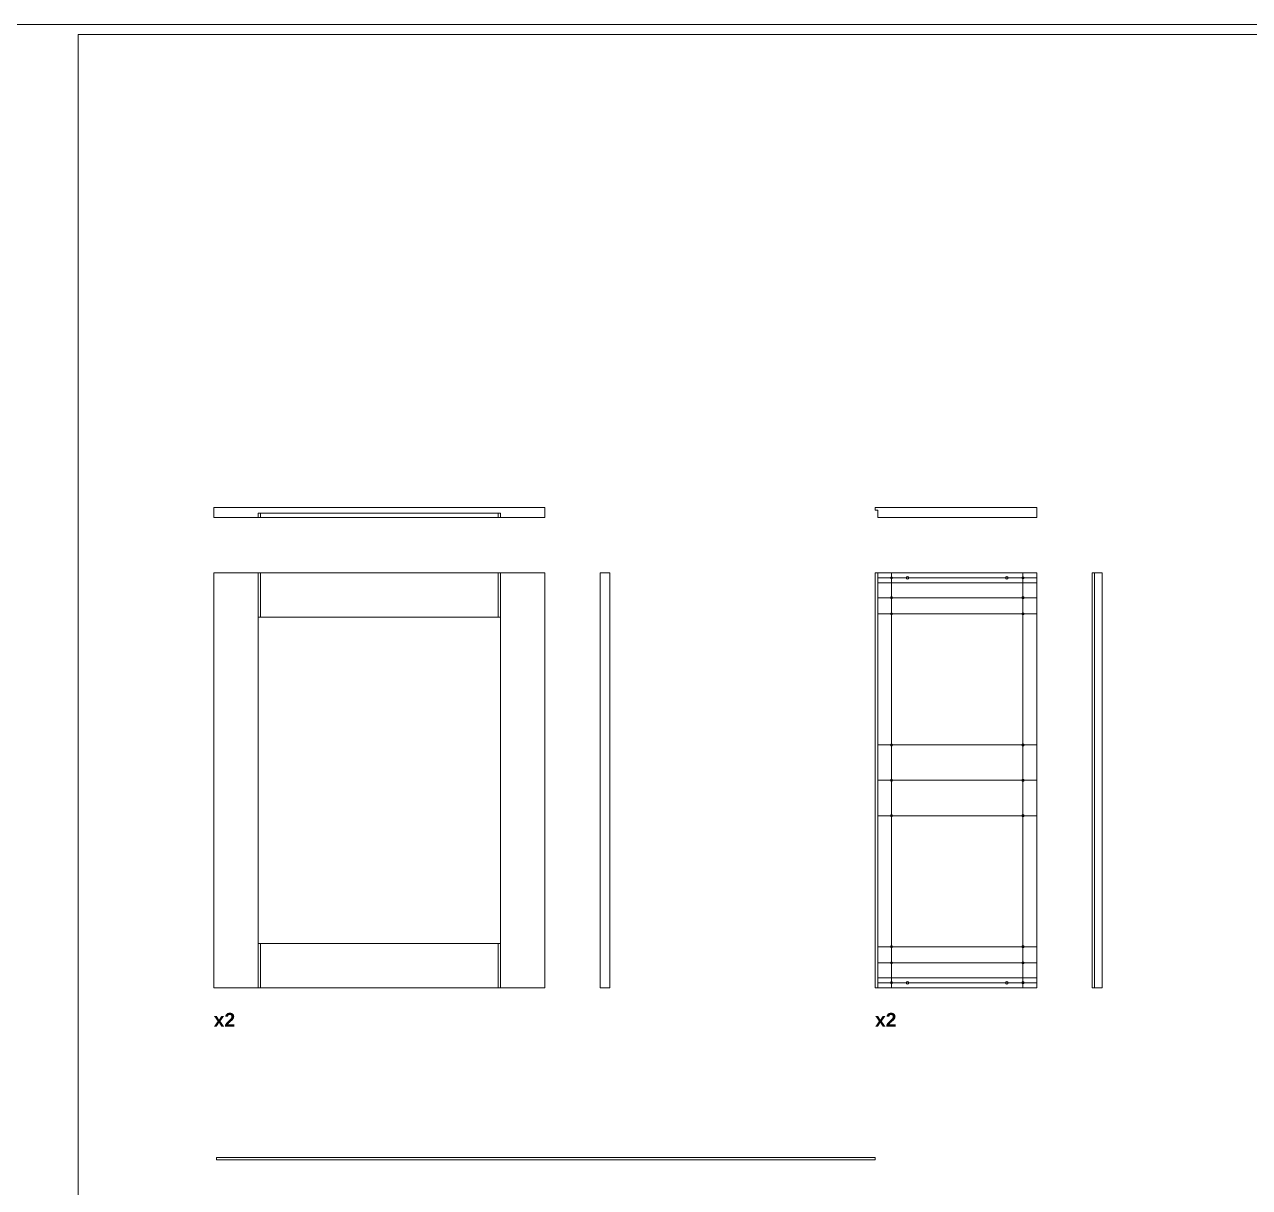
# Model space of a CAD drawing. Header units: centimetres. Extents: x -2268 to 1812, y -1681 to 1458.
# Drawn here: x -508.3 to -286.9, y 411.5 to 621.8 of the extents above; entities that cross this region are included whole.
import ezdxf

# ---------------------------------------------------------------- set-up
doc = ezdxf.new("R2010")
doc.units = ezdxf.units.CM
for name, color, linetype, lineweight in [('A-FURN_Num_Penna__251_Num_Penna__251_Num_Penna__2_Num_Penna__251_Num_Penna__251_Num_Penna__251_Num_Penna__251_Num_Penna__251_Num_Penna__251_Num_Penna__251_Num_Penna__251_Num_Penna__3_Num_Penna__3_Num_Penna__3_Num_Penna__3', 3, 'Continuous', 18), ('A-FURN_Num_Penna__252_Num_Penna__252_Num_Penna__3_Num_Penna__252_Num_Penna__252_Num_Penna__252_Num_Penna__252_Num_Penna__252_Num_Penna__252_Num_Penna__252_Num_Penna__252_Num_Penna__252_Num_Penna__252_Num_Penna__252_Num_Penna__5', 5, 'Continuous', 18), ('A-FURN_Num_Penna__252_Num_Penna__252_Num_Penna__3_Num_Penna__252_Num_Penna__252_Num_Penna__252_Num_Penna__252_Num_Penna__252_Num_Penna__252_Num_Penna__252_Num_Penna__252_Num_Penna__252_Num_Penna__3_Num_Penna__3_Num_Penna__3', 3, 'Continuous', 18), ('A-FURN_Num_Penna__252_Num_Penna__252_Num_Penna__3_Num_Penna__252_Num_Penna__252_Num_Penna__252_Num_Penna__252_Num_Penna__252_Num_Penna__252_Num_Penna__252_Num_Penna__82_Num_Penna__82_Num_Penna__82_Num_Penna__82_Num_Penna__82', 82, 'Continuous', 18), ('A-SECT-PATT_Num_Penna__6_Num_Penna__6_Num_Penna__6_Num_Penna__6_Num_Penna__6_Num_Penna__6_Num_Penna__6_Num_Penna__6_Num_Penna__6_Num_Penna__6_Num_Penna__6_Num_Penna__3_Num_Penna__3_Num_Penna__3', 3, 'Continuous', 18), ('A-SECT-PATT_Num_Penna__6_Num_Penna__6_Num_Penna__6_Num_Penna__6_Num_Penna__6_Num_Penna__6_Num_Penna__6_Num_Penna__6_Num_Penna__6_Num_Penna__6_Num_Penna__6_Num_Penna__6_Num_Penna__6_Num_Penna__6', 6, 'Continuous', 18), ('PDF16_Geometry_Num_Penna__6_Num_Penna__6_Num_Penna__6_Num_Penna__3_Num_Penna__3_Num_Penna__3_Num_Penna__3_Num_Penna__3_Num_Penna__9_Num_Penna__9_Num_Penna__9_Num_Penna__9_Num_Penna__9_Num_Penna__9', 9, 'Continuous', 18), ('PDF16_Geometry_Num_Penna__6_Num_Penna__6_Num_Penna__6_Num_Penna__6_Num_Penna__6_Num_Penna__6_Num_Penna__6_Num_Penna__6_Num_Penna__6_Num_Penna__6_Num_Penna__6_Num_Penna__6_Num_Penna__6_Num_Penna__6', 6, 'Continuous', 18), ('PDF22_Geometry_Num_Penna__1_Num_Penna__255_Num_Penna__3_Num_Penna__3_Num_Penna__3', 3, 'Continuous', 18), ('PDF22_Geometry_Num_Penna__1_Num_Penna__255_Num_Penna__5_Num_Penna__5_Num_Penna__5', 5, 'Continuous', 18), ('PDF22_Geometry_Num_Penna__7_Num_Penna__7_Num_Penna__6_Num_Penna__6_Num_Penna__6', 6, 'Continuous', 18), ('PDF_Geometry_Num_Penna__7_Num_Penna__7_Num_Penna__3_Num_Penna__6_Num_Penna__6_Num_Penna__6_Num_Penna__6_Num_Penna__6_Num_Penna__6_Num_Penna__6_Num_Penna__6_Num_Penna__6_Num_Penna__6_Num_Penna__6', 6, 'Continuous', 18)]:
    doc.layers.add(name, color=color, linetype=linetype, lineweight=lineweight)
doc.styles.add('GENERATED_STYLE_2', font='Arial Bold.ttf')

msp = doc.modelspace()

# ---------------------------------------------------------------- linework, layer by layer
at = {"layer": 'A-FURN_Num_Penna__251_Num_Penna__251_Num_Penna__2_Num_Penna__251_Num_Penna__251_Num_Penna__251_Num_Penna__251_Num_Penna__251_Num_Penna__251_Num_Penna__251_Num_Penna__251_Num_Penna__3_Num_Penna__3_Num_Penna__3_Num_Penna__3', "color": 3, "linetype": 'Continuous', "lineweight": 18}
for p, q in [((-466.0644, 532.6203), (-465.6644, 532.6203)), ((-422.6644, 532.6203), (-422.2644, 532.6203))]:
    msp.add_line(p, q, dxfattribs=at)
at = {"layer": 'A-FURN_Num_Penna__252_Num_Penna__252_Num_Penna__3_Num_Penna__252_Num_Penna__252_Num_Penna__252_Num_Penna__252_Num_Penna__252_Num_Penna__252_Num_Penna__252_Num_Penna__252_Num_Penna__252_Num_Penna__252_Num_Penna__252_Num_Penna__5', "color": 5, "linetype": 'Continuous', "lineweight": 18}
for centre in [(-348.6644, 521.7203), (-330.7144, 521.7203), (-348.6644, 448.5203), (-330.7144, 448.5203)]:
    msp.add_circle(centre, 0.25, dxfattribs=at)
at = {"layer": 'A-FURN_Num_Penna__252_Num_Penna__252_Num_Penna__3_Num_Penna__252_Num_Penna__252_Num_Penna__252_Num_Penna__252_Num_Penna__252_Num_Penna__252_Num_Penna__252_Num_Penna__252_Num_Penna__252_Num_Penna__3_Num_Penna__3_Num_Penna__3', "color": 3, "linetype": 'Continuous', "lineweight": 18}
for p, q in [((-498.6033, 619.9517), (-94.3024, 619.9517)), ((-498.6033, 274.7208), (-498.6033, 619.9517))]:
    msp.add_line(p, q, dxfattribs=at)
at = {"layer": 'A-FURN_Num_Penna__252_Num_Penna__252_Num_Penna__3_Num_Penna__252_Num_Penna__252_Num_Penna__252_Num_Penna__252_Num_Penna__252_Num_Penna__252_Num_Penna__252_Num_Penna__82_Num_Penna__82_Num_Penna__82_Num_Penna__82_Num_Penna__82', "color": 82, "linetype": 'Continuous', "lineweight": 18}
msp.add_line((390.9974, 621.7662), (-775.6674, 621.7662), dxfattribs=at)
at = {"layer": 'A-SECT-PATT_Num_Penna__6_Num_Penna__6_Num_Penna__6_Num_Penna__6_Num_Penna__6_Num_Penna__6_Num_Penna__6_Num_Penna__6_Num_Penna__6_Num_Penna__6_Num_Penna__6_Num_Penna__3_Num_Penna__3_Num_Penna__3', "color": 3, "linetype": 'Continuous', "lineweight": 18}
for p, q in [((-351.5644, 522.6203), (-351.5644, 447.6203)), ((-327.8144, 522.6203), (-327.8144, 447.6203))]:
    msp.add_line(p, q, dxfattribs=at)
at = {"layer": 'A-SECT-PATT_Num_Penna__6_Num_Penna__6_Num_Penna__6_Num_Penna__6_Num_Penna__6_Num_Penna__6_Num_Penna__6_Num_Penna__6_Num_Penna__6_Num_Penna__6_Num_Penna__6_Num_Penna__6_Num_Penna__6_Num_Penna__6', "color": 6, "linetype": 'Continuous', "lineweight": 18}
for p, q in [((-466.0644, 533.4203), (-466.0644, 532.6203)), ((-465.6644, 533.4203), (-465.6644, 532.6203)), ((-422.6644, 533.4203), (-422.6644, 532.6203)), ((-422.2644, 533.4203), (-422.2644, 532.6203)), ((-466.0644, 522.6203), (-466.0644, 447.6203)), ((-465.6644, 522.6203), (-465.6644, 514.6203)), ((-422.6644, 522.6203), (-422.6644, 514.6203)), ((-422.2644, 522.6203), (-422.2644, 447.6203)), ((-414.2644, 522.6203), (-414.2644, 447.6203)), ((-354.0644, 522.6203), (-354.0644, 447.6203)), ((-466.0644, 514.6203), (-422.2644, 514.6203)), ((-466.0644, 455.6203), (-422.2644, 455.6203)), ((-465.6644, 455.6203), (-465.6644, 447.6203)), ((-422.6644, 455.6203), (-422.6644, 447.6203))]:
    msp.add_line(p, q, dxfattribs=at)
at = {"layer": 'PDF16_Geometry_Num_Penna__6_Num_Penna__6_Num_Penna__6_Num_Penna__3_Num_Penna__3_Num_Penna__3_Num_Penna__3_Num_Penna__3_Num_Penna__9_Num_Penna__9_Num_Penna__9_Num_Penna__9_Num_Penna__9_Num_Penna__9', "color": 9, "linetype": 'Continuous', "lineweight": 18}
for p, q in [((-354.0644, 521.7203), (-325.3144, 521.7203)), ((-354.0644, 520.8203), (-325.3144, 520.8203)), ((-354.0644, 518.1203), (-325.3144, 518.1203)), ((-354.0644, 515.2203), (-325.3144, 515.2203)), ((-354.0644, 455.0203), (-325.3144, 455.0203)), ((-354.0644, 452.1203), (-325.3144, 452.1203)), ((-354.0644, 449.4203), (-325.3144, 449.4203)), ((-354.0644, 448.5203), (-325.3144, 448.5203))]:
    msp.add_line(p, q, dxfattribs=at)
at = {"layer": 'PDF16_Geometry_Num_Penna__6_Num_Penna__6_Num_Penna__6_Num_Penna__6_Num_Penna__6_Num_Penna__6_Num_Penna__6_Num_Penna__6_Num_Penna__6_Num_Penna__6_Num_Penna__6_Num_Penna__6_Num_Penna__6_Num_Penna__6', "color": 6, "linetype": 'Continuous', "lineweight": 18}
for p, q in [((-474.0644, 534.4203), (-474.0644, 532.6203)), ((-474.0644, 534.4203), (-414.2644, 534.4203)), ((-414.2644, 532.6203), (-414.2644, 534.4203)), ((-354.5144, 534.4203), (-325.3144, 534.4203)), ((-354.5144, 533.9703), (-354.5144, 534.4203)), ((-354.5144, 533.9703), (-354.0644, 533.9703)), ((-354.0644, 533.9703), (-354.0644, 532.6203)), ((-325.3144, 532.6203), (-325.3144, 534.4203)), ((-474.0644, 532.6203), (-466.0644, 532.6203)), ((-466.0644, 533.4203), (-422.2644, 533.4203)), ((-465.6644, 532.6203), (-422.6644, 532.6203)), ((-422.2644, 532.6203), (-414.2644, 532.6203)), ((-354.0644, 532.6203), (-325.3144, 532.6203)), ((-474.0644, 522.6203), (-414.2644, 522.6203)), ((-474.0644, 522.6203), (-474.0644, 447.6203)), ((-404.2644, 522.6203), (-404.2644, 447.6203)), ((-404.2644, 522.6203), (-402.4644, 522.6203)), ((-402.4644, 522.6203), (-402.4644, 447.6203)), ((-354.5144, 447.6203), (-354.5144, 522.6203)), ((-354.5144, 522.6203), (-325.3144, 522.6203)), ((-325.3144, 522.6203), (-325.3144, 447.6203)), ((-313.5144, 522.6203), (-315.3144, 522.6203)), ((-315.3144, 447.6203), (-315.3144, 522.6203)), ((-314.8644, 447.6203), (-314.8644, 522.6203)), ((-313.5144, 447.6203), (-313.5144, 522.6203)), ((-474.0644, 447.6203), (-414.2644, 447.6203)), ((-404.2644, 447.6203), (-402.4644, 447.6203)), ((-354.5144, 447.6203), (-325.3144, 447.6203)), ((-315.3144, 447.6203), (-313.5144, 447.6203)), ((-473.6144, 416.9453), (-473.6144, 416.4953)), ((-473.6144, 416.9453), (-354.5144, 416.9453)), ((-473.6144, 416.4953), (-354.5144, 416.4953))]:
    msp.add_line(p, q, dxfattribs=at)
at = {"layer": 'PDF22_Geometry_Num_Penna__1_Num_Penna__255_Num_Penna__3_Num_Penna__3_Num_Penna__3', "color": 3, "linetype": 'Continuous', "lineweight": 18}
for p, q in [((-325.3144, 491.5203), (-354.0644, 491.5203)), ((-325.3144, 485.1203), (-354.0644, 485.1203)), ((-325.3144, 478.7203), (-354.0644, 478.7203))]:
    msp.add_line(p, q, dxfattribs=at)
at = {"layer": 'PDF22_Geometry_Num_Penna__1_Num_Penna__255_Num_Penna__5_Num_Penna__5_Num_Penna__5', "color": 5, "linetype": 'Continuous', "lineweight": 18}
for centre in [(-351.5644, 521.7203), (-327.8144, 521.7203), (-351.5644, 518.1203), (-327.8144, 518.1203), (-351.5644, 515.2203), (-327.8144, 515.2203), (-351.5644, 491.5203), (-327.8144, 491.5203), (-351.5644, 485.1203), (-327.8144, 485.1203), (-351.5644, 478.7203), (-327.8144, 478.7203), (-351.5644, 455.0203), (-327.8144, 455.0203), (-351.5644, 452.1203), (-327.8144, 452.1203), (-351.5644, 448.5203), (-327.8144, 448.5203)]:
    msp.add_circle(centre, 0.2, dxfattribs=at)
at = {"layer": 'PDF_Geometry_Num_Penna__7_Num_Penna__7_Num_Penna__3_Num_Penna__6_Num_Penna__6_Num_Penna__6_Num_Penna__6_Num_Penna__6_Num_Penna__6_Num_Penna__6_Num_Penna__6_Num_Penna__6_Num_Penna__6_Num_Penna__6', "color": 6, "linetype": 'Continuous', "lineweight": 18}
msp.add_line((-354.5144, 416.9453), (-354.5144, 416.4953), dxfattribs=at)

# ---------------------------------------------------------------- texts
at = {"layer": 'PDF22_Geometry_Num_Penna__7_Num_Penna__7_Num_Penna__6_Num_Penna__6_Num_Penna__6', "color": 6, "linetype": 'Continuous', "lineweight": 18, "char_height": 2.5, "attachment_point": 2, "style": 'GENERATED_STYLE_2'}
for insert in [(-472.1576, 443.06), (-352.6076, 443.06)]:
    msp.add_mtext('\\A1;x2', dxfattribs=dict(at, insert=insert))

doc.saveas('drawing.dxf')
